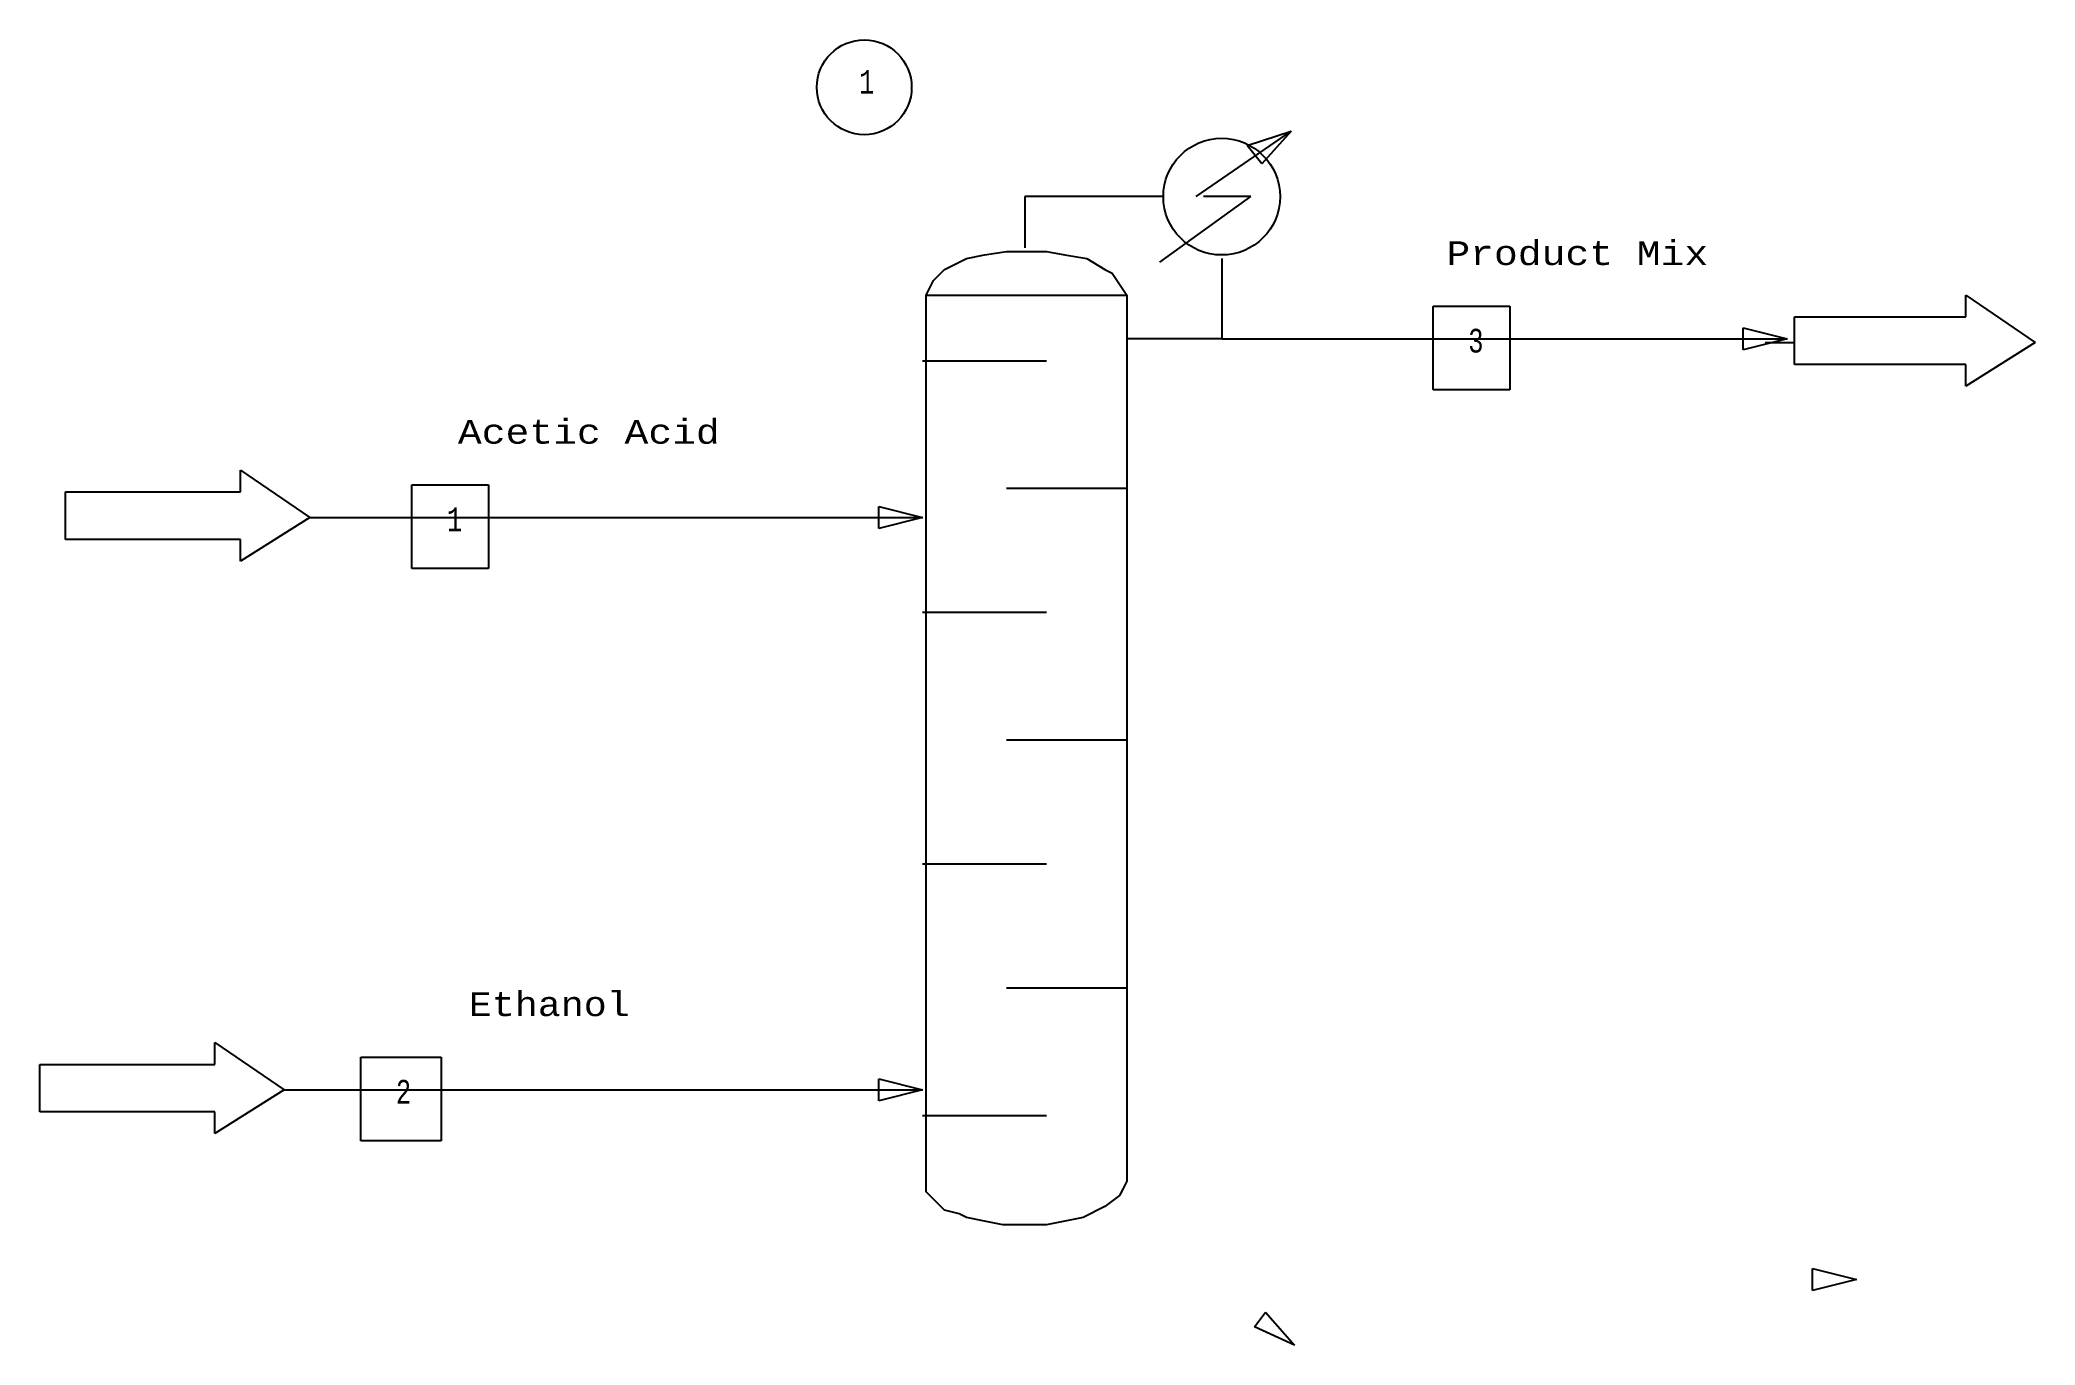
# Model space of a CAD drawing. Extents: x 7968 to 8515, y 5859 to 6217.
import ezdxf

# ---------------------------------------------------------------- set-up
doc = ezdxf.new("R2010")
doc.units = 0
doc.header["$LTSCALE"] = 200
doc.layers.add('FS_OBJECT', color=7, linetype='CONTINUOUS')
doc.styles.get("Standard").update_dxf_attribs({"font": 'MONOTXT'})

msp = doc.modelspace()

# ---------------------------------------------------------------- linework, layer by layer
at = {"layer": 'FS_OBJECT', "color": 7, "linetype": 'CONTINUOUS'}
for p, q in [((8285, 6174), (8311, 6192)), ((8299, 6188), (8311, 6192)), ((8303, 6183), (8299, 6188)), ((8311, 6192), (8303, 6183)), ((8276, 6174), (8238, 6174)), ((8238, 6174), (8238, 6160)), ((8275, 6156), (8300, 6174)), ((8300, 6174), (8287, 6174)), ((8215, 6153), (8216, 6154)), ((8216, 6154), (8222, 6157)), ((8222, 6157), (8227, 6158)), ((8227, 6158), (8233, 6159)), ((8233, 6159), (8238, 6159)), ((8238, 6159), (8244, 6159)), ((8244, 6159), (8249, 6158)), ((8249, 6158), (8255, 6157)), ((8255, 6157), (8260, 6154)), ((8260, 6154), (8262, 6153)), ((8292, 6157), (8292, 6135)), ((8211, 6147), (8213, 6151)), ((8213, 6151), (8215, 6153)), ((8262, 6153), (8264, 6150)), ((8264, 6150), (8266, 6147)), ((8211, 5904), (8211, 6147)), ((8211, 6147), (8266, 6147)), ((8266, 6147), (8266, 5904)), ((8350, 6144), (8371, 6144)), ((8350, 6121), (8350, 6144)), ((8371, 6144), (8371, 6121)), ((8496, 6141), (8496, 6147)), ((8496, 6147), (8515, 6134)), ((8435, 6132), (8435, 6138)), ((8435, 6138), (8447, 6135)), ((8449, 6141), (8496, 6141)), ((8449, 6128), (8449, 6141)), ((8292, 6135), (8266, 6135)), ((8292, 6135), (8330, 6135)), ((8330, 6135), (8387, 6135)), ((8387, 6135), (8387, 6135)), ((8387, 6135), (8447, 6135)), ((8447, 6135), (8435, 6132)), ((8441, 6134), (8449, 6134)), ((8515, 6134), (8496, 6122)), ((8210, 6129), (8244, 6129)), ((8496, 6128), (8449, 6128)), ((8496, 6122), (8496, 6128)), ((8371, 6121), (8350, 6121)), ((8023, 6093), (8023, 6099)), ((8023, 6099), (8042, 6086)), ((8070, 6095), (8091, 6095)), ((8070, 6072), (8070, 6095)), ((8091, 6095), (8091, 6072)), ((8233, 6094), (8266, 6094)), ((7975, 6093), (8023, 6093)), ((7975, 6080), (7975, 6093)), ((8198, 6083), (8198, 6089)), ((8198, 6089), (8210, 6086)), ((8042, 6086), (8023, 6074)), ((8042, 6086), (8050, 6086)), ((8042, 6086), (8133, 6086)), ((8133, 6086), (8133, 6086)), ((8133, 6086), (8210, 6086)), ((8210, 6086), (8198, 6083)), ((8023, 6080), (7975, 6080)), ((8023, 6074), (8023, 6080)), ((8091, 6072), (8070, 6072)), ((8210, 6060), (8244, 6060)), ((8233, 6025), (8266, 6025)), ((8210, 5991), (8244, 5991)), ((8233, 5957), (8266, 5957)), ((8016, 5936), (8016, 5942)), ((8016, 5942), (8035, 5929)), ((7968, 5936), (8016, 5936)), ((7968, 5923), (7968, 5936)), ((8056, 5938), (8078, 5938)), ((8056, 5915), (8056, 5938)), ((8078, 5938), (8078, 5915)), ((8198, 5926), (8198, 5932)), ((8198, 5932), (8210, 5929)), ((8035, 5929), (8016, 5917)), ((8035, 5929), (8043, 5929)), ((8035, 5929), (8146, 5929)), ((8146, 5929), (8146, 5929)), ((8146, 5929), (8210, 5929)), ((8210, 5929), (8198, 5926)), ((8016, 5923), (7968, 5923)), ((8016, 5917), (8016, 5923)), ((8210, 5922), (8244, 5922)), ((8078, 5915), (8056, 5915)), ((8211, 5901), (8211, 5904)), ((8266, 5904), (8265, 5902)), ((8213, 5899), (8211, 5901)), ((8216, 5896), (8213, 5899)), ((8260, 5897), (8254, 5894)), ((8264, 5900), (8260, 5897)), ((8265, 5902), (8264, 5900)), ((8220, 5895), (8216, 5896)), ((8222, 5894), (8220, 5895)), ((8227, 5893), (8222, 5894)), ((8232, 5892), (8227, 5893)), ((8238, 5892), (8232, 5892)), ((8244, 5892), (8238, 5892)), ((8249, 5893), (8244, 5892)), ((8254, 5894), (8249, 5893)), ((8454, 5874), (8454, 5880)), ((8454, 5880), (8466, 5877)), ((8466, 5877), (8454, 5874)), ((8301, 5864), (8304, 5868)), ((8312, 5859), (8301, 5864)), ((8304, 5868), (8312, 5859))]:
    msp.add_line(p, q, dxfattribs=at)
at = {"layer": 'FS_OBJECT', "color": 7}
for centre, radius in [((8194, 6204), 13), ((8292, 6174), 16)]:
    msp.add_circle(centre, radius, dxfattribs=at)

# ---------------------------------------------------------------- texts
for s, width, p in [('1', 0.74, (8192.6, 6202.25)), ('Product Mix', 1.16, (8353.6, 6155.25)), ('3', 0.74, (8359.6, 6131.25)), ('Acetic Acid', 1.16, (8082.6, 6106.25)), ('1', 0.74, (8079.6, 6082.25)), ('Ethanol', 1.12, (8085.6, 5949.25)), ('2', 0.74, (8065.6, 5925.25))]:
    msp.add_text(s, height=6.5, dxfattribs=dict(at, width=width)).set_placement(p)

doc.saveas('drawing.dxf')
